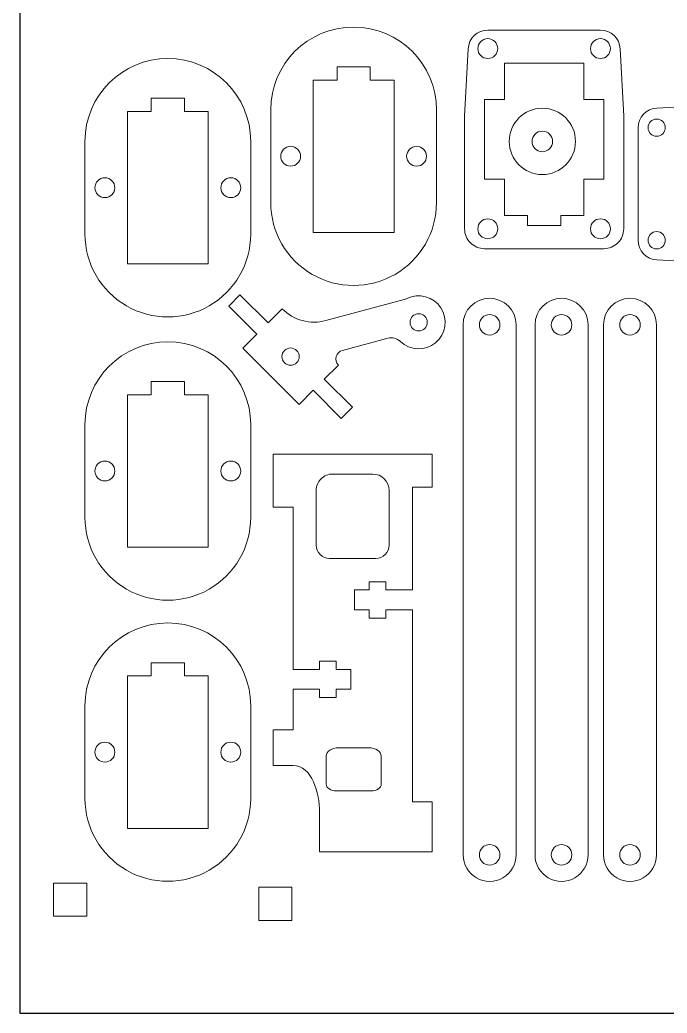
# Model space of a CAD drawing. Header units: centimetres. Extents: x -33.6 to 27.4, y -11.2 to 19.3.
# Drawn here: x -33.58 to -23.82, y -11.21 to 3.78 of the extents above; entities that cross this region are included whole.
import ezdxf

# ---------------------------------------------------------------- set-up
doc = ezdxf.new("R2010")
doc.units = ezdxf.units.CM
doc.header["$MEASUREMENT"] = 0
doc.layers.add('Default', color=7, linetype='Continuous')
doc.layers.add('Layer 1', color=7, linetype='Continuous')

msp = doc.modelspace()

# ---------------------------------------------------------------- linework, layer by layer
msp.add_lwpolyline([(-33.579, -11.212), (27.381, -11.212), (27.381, 19.268), (-33.579, 19.268)], close=True)
at = {"layer": 'Default', "color": 18, "lineweight": 0, "true_color": 0x000000}
for points, knots in [([(-27.295, 2.421), (-27.295, 3.111), (-27.855, 3.671), (-28.545, 3.671), (-28.545, 3.671), (-29.236, 3.671), (-29.795, 3.111), (-29.795, 2.421)], [0, 0, 0, 0, 0.333333, 0.333333, 0.333333, 0.333333, 1, 1, 1, 1]), ([(-26.521, 3.496), (-26.604, 3.496), (-26.671, 3.429), (-26.671, 3.346), (-26.671, 3.346), (-26.671, 3.263), (-26.604, 3.196), (-26.521, 3.196), (-26.521, 3.196), (-26.438, 3.196), (-26.371, 3.263), (-26.371, 3.346), (-26.371, 3.346), (-26.371, 3.429), (-26.438, 3.496), (-26.521, 3.496)], [0, 0, 0, 0, 0.2, 0.2, 0.2, 0.2, 0.4, 0.4, 0.4, 0.4, 0.6, 0.6, 0.6, 0.6, 1, 1, 1, 1]), ([(-24.821, 3.496), (-24.904, 3.496), (-24.971, 3.429), (-24.971, 3.346), (-24.971, 3.346), (-24.971, 3.263), (-24.904, 3.196), (-24.821, 3.196), (-24.821, 3.196), (-24.738, 3.196), (-24.671, 3.263), (-24.671, 3.346), (-24.671, 3.346), (-24.671, 3.429), (-24.738, 3.496), (-24.821, 3.496)], [0, 0, 0, 0, 0.2, 0.2, 0.2, 0.2, 0.4, 0.4, 0.4, 0.4, 0.6, 0.6, 0.6, 0.6, 1, 1, 1, 1]), ([(-30.097, 1.946), (-30.097, 2.636), (-30.657, 3.196), (-31.347, 3.196), (-31.347, 3.196), (-32.037, 3.196), (-32.597, 2.636), (-32.597, 1.946)], [0, 0, 0, 0, 0.333333, 0.333333, 0.333333, 0.333333, 1, 1, 1, 1]), ([(-24.104, 2.153), (-24.104, 2.081), (-24.046, 2.023), (-23.974, 2.023), (-23.974, 2.023), (-23.902, 2.023), (-23.844, 2.081), (-23.844, 2.153), (-23.844, 2.153), (-23.844, 2.224), (-23.902, 2.283), (-23.974, 2.283), (-23.974, 2.283), (-24.046, 2.283), (-24.104, 2.224), (-24.104, 2.153)], [0, 0, 0, 0, 0.2, 0.2, 0.2, 0.2, 0.4, 0.4, 0.4, 0.4, 0.6, 0.6, 0.6, 0.6, 1, 1, 1, 1]), ([(-29.495, 1.871), (-29.578, 1.871), (-29.645, 1.804), (-29.645, 1.721), (-29.645, 1.721), (-29.645, 1.638), (-29.578, 1.571), (-29.495, 1.571), (-29.495, 1.571), (-29.412, 1.571), (-29.345, 1.638), (-29.345, 1.721), (-29.345, 1.721), (-29.345, 1.804), (-29.412, 1.871), (-29.495, 1.871)], [0, 0, 0, 0, 0.2, 0.2, 0.2, 0.2, 0.4, 0.4, 0.4, 0.4, 0.6, 0.6, 0.6, 0.6, 1, 1, 1, 1]), ([(-27.595, 1.871), (-27.678, 1.871), (-27.745, 1.804), (-27.745, 1.721), (-27.745, 1.721), (-27.745, 1.638), (-27.678, 1.571), (-27.595, 1.571), (-27.595, 1.571), (-27.512, 1.571), (-27.445, 1.638), (-27.445, 1.721), (-27.445, 1.721), (-27.445, 1.804), (-27.512, 1.871), (-27.595, 1.871)], [0, 0, 0, 0, 0.2, 0.2, 0.2, 0.2, 0.4, 0.4, 0.4, 0.4, 0.6, 0.6, 0.6, 0.6, 1, 1, 1, 1]), ([(-32.297, 1.396), (-32.38, 1.396), (-32.447, 1.329), (-32.447, 1.246), (-32.447, 1.246), (-32.447, 1.163), (-32.38, 1.096), (-32.297, 1.096), (-32.297, 1.096), (-32.214, 1.096), (-32.147, 1.163), (-32.147, 1.246), (-32.147, 1.246), (-32.147, 1.329), (-32.214, 1.396), (-32.297, 1.396)], [0, 0, 0, 0, 0.2, 0.2, 0.2, 0.2, 0.4, 0.4, 0.4, 0.4, 0.6, 0.6, 0.6, 0.6, 1, 1, 1, 1]), ([(-30.397, 1.396), (-30.48, 1.396), (-30.547, 1.329), (-30.547, 1.246), (-30.547, 1.246), (-30.547, 1.163), (-30.48, 1.096), (-30.397, 1.096), (-30.397, 1.096), (-30.314, 1.096), (-30.247, 1.163), (-30.247, 1.246), (-30.247, 1.246), (-30.247, 1.329), (-30.314, 1.396), (-30.397, 1.396)], [0, 0, 0, 0, 0.2, 0.2, 0.2, 0.2, 0.4, 0.4, 0.4, 0.4, 0.6, 0.6, 0.6, 0.6, 1, 1, 1, 1]), ([(-29.795, 1.021), (-29.795, 0.574), (-29.557, 0.162), (-29.17, -0.062), (-29.17, -0.062), (-28.784, -0.285), (-28.307, -0.285), (-27.92, -0.062), (-27.92, -0.062), (-27.534, 0.162), (-27.295, 0.574), (-27.295, 1.021)], [0, 0, 0, 0, 0.25, 0.25, 0.25, 0.25, 0.5, 0.5, 0.5, 0.5, 1, 1, 1, 1]), ([(-26.521, 0.776), (-26.604, 0.776), (-26.671, 0.709), (-26.671, 0.626), (-26.671, 0.626), (-26.671, 0.543), (-26.604, 0.476), (-26.521, 0.476), (-26.521, 0.476), (-26.438, 0.476), (-26.371, 0.543), (-26.371, 0.626), (-26.371, 0.626), (-26.371, 0.709), (-26.438, 0.776), (-26.521, 0.776)], [0, 0, 0, 0, 0.2, 0.2, 0.2, 0.2, 0.4, 0.4, 0.4, 0.4, 0.6, 0.6, 0.6, 0.6, 1, 1, 1, 1]), ([(-24.821, 0.776), (-24.904, 0.776), (-24.971, 0.709), (-24.971, 0.626), (-24.971, 0.626), (-24.971, 0.543), (-24.904, 0.476), (-24.821, 0.476), (-24.821, 0.476), (-24.738, 0.476), (-24.671, 0.543), (-24.671, 0.626), (-24.671, 0.626), (-24.671, 0.709), (-24.738, 0.776), (-24.821, 0.776)], [0, 0, 0, 0, 0.2, 0.2, 0.2, 0.2, 0.4, 0.4, 0.4, 0.4, 0.6, 0.6, 0.6, 0.6, 1, 1, 1, 1]), ([(-26.871, 0.626), (-26.871, 0.547), (-26.839, 0.47), (-26.783, 0.414), (-26.783, 0.414), (-26.727, 0.358), (-26.65, 0.326), (-26.571, 0.326)], [0, 0, 0, 0, 0.333333, 0.333333, 0.333333, 0.333333, 1, 1, 1, 1]), ([(-24.771, 0.326), (-24.691, 0.326), (-24.615, 0.358), (-24.559, 0.414), (-24.559, 0.414), (-24.502, 0.47), (-24.471, 0.547), (-24.471, 0.626)], [0, 0, 0, 0, 0.333333, 0.333333, 0.333333, 0.333333, 1, 1, 1, 1]), ([(-32.597, 0.546), (-32.597, 0.099), (-32.359, -0.313), (-31.972, -0.537), (-31.972, -0.537), (-31.585, -0.76), (-31.109, -0.76), (-30.722, -0.537), (-30.722, -0.537), (-30.335, -0.313), (-30.097, 0.099), (-30.097, 0.546)], [0, 0, 0, 0, 0.25, 0.25, 0.25, 0.25, 0.5, 0.5, 0.5, 0.5, 1, 1, 1, 1]), ([(-24.104, 0.453), (-24.104, 0.381), (-24.046, 0.323), (-23.974, 0.323), (-23.974, 0.323), (-23.902, 0.323), (-23.844, 0.381), (-23.844, 0.453), (-23.844, 0.453), (-23.844, 0.524), (-23.902, 0.583), (-23.974, 0.583), (-23.974, 0.583), (-24.046, 0.583), (-24.104, 0.524), (-24.104, 0.453)], [0, 0, 0, 0, 0.2, 0.2, 0.2, 0.2, 0.4, 0.4, 0.4, 0.4, 0.6, 0.6, 0.6, 0.6, 1, 1, 1, 1]), ([(-30.097, -2.33), (-30.097, -1.64), (-30.657, -1.08), (-31.347, -1.08), (-31.347, -1.08), (-32.037, -1.08), (-32.597, -1.64), (-32.597, -2.33)], [0, 0, 0, 0, 0.333333, 0.333333, 0.333333, 0.333333, 1, 1, 1, 1]), ([(-32.297, -2.88), (-32.38, -2.88), (-32.447, -2.947), (-32.447, -3.03), (-32.447, -3.03), (-32.447, -3.113), (-32.38, -3.18), (-32.297, -3.18), (-32.297, -3.18), (-32.214, -3.18), (-32.147, -3.113), (-32.147, -3.03), (-32.147, -3.03), (-32.147, -2.947), (-32.214, -2.88), (-32.297, -2.88)], [0, 0, 0, 0, 0.2, 0.2, 0.2, 0.2, 0.4, 0.4, 0.4, 0.4, 0.6, 0.6, 0.6, 0.6, 1, 1, 1, 1]), ([(-30.397, -2.88), (-30.48, -2.88), (-30.547, -2.947), (-30.547, -3.03), (-30.547, -3.03), (-30.547, -3.113), (-30.48, -3.18), (-30.397, -3.18), (-30.397, -3.18), (-30.314, -3.18), (-30.247, -3.113), (-30.247, -3.03), (-30.247, -3.03), (-30.247, -2.947), (-30.314, -2.88), (-30.397, -2.88)], [0, 0, 0, 0, 0.2, 0.2, 0.2, 0.2, 0.4, 0.4, 0.4, 0.4, 0.6, 0.6, 0.6, 0.6, 1, 1, 1, 1]), ([(-32.597, -3.73), (-32.597, -4.176), (-32.359, -4.589), (-31.972, -4.812), (-31.972, -4.812), (-31.585, -5.036), (-31.109, -5.036), (-30.722, -4.812), (-30.722, -4.812), (-30.335, -4.589), (-30.097, -4.176), (-30.097, -3.73)], [0, 0, 0, 0, 0.25, 0.25, 0.25, 0.25, 0.5, 0.5, 0.5, 0.5, 1, 1, 1, 1]), ([(-30.097, -6.573), (-30.097, -5.882), (-30.657, -5.323), (-31.347, -5.323), (-31.347, -5.323), (-32.037, -5.323), (-32.597, -5.882), (-32.597, -6.573)], [0, 0, 0, 0, 0.333333, 0.333333, 0.333333, 0.333333, 1, 1, 1, 1]), ([(-32.297, -7.123), (-32.38, -7.123), (-32.447, -7.19), (-32.447, -7.273), (-32.447, -7.273), (-32.447, -7.356), (-32.38, -7.423), (-32.297, -7.423), (-32.297, -7.423), (-32.214, -7.423), (-32.147, -7.356), (-32.147, -7.273), (-32.147, -7.273), (-32.147, -7.19), (-32.214, -7.123), (-32.297, -7.123)], [0, 0, 0, 0, 0.2, 0.2, 0.2, 0.2, 0.4, 0.4, 0.4, 0.4, 0.6, 0.6, 0.6, 0.6, 1, 1, 1, 1]), ([(-30.397, -7.123), (-30.48, -7.123), (-30.547, -7.19), (-30.547, -7.273), (-30.547, -7.273), (-30.547, -7.356), (-30.48, -7.423), (-30.397, -7.423), (-30.397, -7.423), (-30.314, -7.423), (-30.247, -7.356), (-30.247, -7.273), (-30.247, -7.273), (-30.247, -7.19), (-30.314, -7.123), (-30.397, -7.123)], [0, 0, 0, 0, 0.2, 0.2, 0.2, 0.2, 0.4, 0.4, 0.4, 0.4, 0.6, 0.6, 0.6, 0.6, 1, 1, 1, 1]), ([(-28.769, -7.207), (-28.819, -7.207), (-28.867, -7.22), (-28.903, -7.244), (-28.903, -7.244), (-28.938, -7.268), (-28.958, -7.301), (-28.958, -7.335)], [0, 0, 0, 0, 0.333333, 0.333333, 0.333333, 0.333333, 1, 1, 1, 1]), ([(-28.958, -7.757), (-28.958, -7.784), (-28.942, -7.81), (-28.914, -7.829), (-28.914, -7.829), (-28.885, -7.848), (-28.847, -7.859), (-28.807, -7.859)], [0, 0, 0, 0, 0.333333, 0.333333, 0.333333, 0.333333, 1, 1, 1, 1]), ([(-28.279, -7.859), (-28.239, -7.859), (-28.2, -7.848), (-28.172, -7.829), (-28.172, -7.829), (-28.144, -7.81), (-28.128, -7.784), (-28.128, -7.757)], [0, 0, 0, 0, 0.333333, 0.333333, 0.333333, 0.333333, 1, 1, 1, 1]), ([(-32.597, -7.973), (-32.597, -8.419), (-32.359, -8.832), (-31.972, -9.055), (-31.972, -9.055), (-31.585, -9.278), (-31.109, -9.278), (-30.722, -9.055), (-30.722, -9.055), (-30.335, -8.832), (-30.097, -8.419), (-30.097, -7.973)], [0, 0, 0, 0, 0.25, 0.25, 0.25, 0.25, 0.5, 0.5, 0.5, 0.5, 1, 1, 1, 1])]:
    msp.add_open_spline(points, degree=3, knots=knots, dxfattribs=at)
for points in [[(-26.518, 3.626), (-26.678, 3.626), (-26.809, 3.501), (-26.818, 3.342)], [(-24.824, 3.626), (-24.824, 3.626), (-26.518, 3.626), (-26.518, 3.626)], [(-24.524, 3.342), (-24.532, 3.501), (-24.664, 3.626), (-24.824, 3.626)], [(-26.871, 2.326), (-26.871, 2.326), (-26.818, 3.342), (-26.818, 3.342)], [(-24.471, 2.326), (-24.471, 2.326), (-24.524, 3.342), (-24.524, 3.342)], [(-28.795, 3.071), (-28.795, 3.071), (-28.295, 3.071), (-28.295, 3.071)], [(-28.795, 2.871), (-28.795, 2.871), (-28.795, 3.071), (-28.795, 3.071)], [(-28.295, 3.071), (-28.295, 3.071), (-28.295, 2.871), (-28.295, 2.871)], [(-26.271, 3.126), (-26.271, 3.126), (-25.071, 3.126), (-25.071, 3.126)], [(-26.271, 2.576), (-26.271, 2.576), (-26.271, 3.126), (-26.271, 3.126)], [(-25.071, 3.126), (-25.071, 3.126), (-25.071, 2.576), (-25.071, 2.576)], [(-29.155, 2.871), (-29.155, 2.871), (-28.795, 2.871), (-28.795, 2.871)], [(-29.155, 0.571), (-29.155, 0.571), (-29.155, 2.871), (-29.155, 2.871)], [(-28.295, 2.871), (-28.295, 2.871), (-27.935, 2.871), (-27.935, 2.871)], [(-27.935, 2.871), (-27.935, 2.871), (-27.935, 0.571), (-27.935, 0.571)], [(-31.597, 2.596), (-31.597, 2.596), (-31.097, 2.596), (-31.097, 2.596)], [(-31.597, 2.396), (-31.597, 2.396), (-31.597, 2.596), (-31.597, 2.596)], [(-31.097, 2.596), (-31.097, 2.596), (-31.097, 2.396), (-31.097, 2.396)], [(-26.571, 2.576), (-26.571, 2.576), (-26.571, 1.376), (-26.571, 1.376)], [(-26.271, 2.576), (-26.271, 2.576), (-26.571, 2.576), (-26.571, 2.576)], [(-25.071, 2.576), (-25.071, 2.576), (-24.771, 2.576), (-24.771, 2.576)], [(-24.771, 2.576), (-24.771, 2.576), (-24.771, 1.376), (-24.771, 1.376)], [(-29.795, 2.421), (-29.795, 2.421), (-29.795, 1.021), (-29.795, 1.021)], [(-27.295, 1.021), (-27.295, 1.021), (-27.295, 2.421), (-27.295, 2.421)], [(-23.97, 2.449), (-24.129, 2.441), (-24.254, 2.309), (-24.254, 2.15)], [(-22.954, 2.503), (-22.954, 2.503), (-23.97, 2.449), (-23.97, 2.449)], [(-31.957, 2.396), (-31.957, 2.396), (-31.597, 2.396), (-31.597, 2.396)], [(-31.957, 0.096), (-31.957, 0.096), (-31.957, 2.396), (-31.957, 2.396)], [(-31.097, 2.396), (-31.097, 2.396), (-30.737, 2.396), (-30.737, 2.396)], [(-30.737, 2.396), (-30.737, 2.396), (-30.737, 0.096), (-30.737, 0.096)], [(-26.871, 2.326), (-26.871, 2.326), (-26.871, 0.626), (-26.871, 0.626)], [(-24.471, 0.626), (-24.471, 0.626), (-24.471, 2.326), (-24.471, 2.326)], [(-24.254, 2.15), (-24.254, 2.15), (-24.254, 0.456), (-24.254, 0.456)], [(-32.597, 1.946), (-32.597, 1.946), (-32.597, 0.546), (-32.597, 0.546)], [(-30.097, 0.546), (-30.097, 0.546), (-30.097, 1.946), (-30.097, 1.946)], [(-26.571, 1.376), (-26.571, 1.376), (-26.271, 1.376), (-26.271, 1.376)], [(-26.271, 0.826), (-26.271, 0.826), (-26.271, 1.376), (-26.271, 1.376)], [(-25.071, 1.376), (-25.071, 1.376), (-25.071, 0.826), (-25.071, 0.826)], [(-24.771, 1.376), (-24.771, 1.376), (-25.071, 1.376), (-25.071, 1.376)], [(-25.921, 0.826), (-25.921, 0.826), (-26.271, 0.826), (-26.271, 0.826)], [(-25.921, 0.676), (-25.921, 0.676), (-25.921, 0.826), (-25.921, 0.826)], [(-25.071, 0.826), (-25.071, 0.826), (-25.421, 0.826), (-25.421, 0.826)], [(-25.421, 0.826), (-25.421, 0.826), (-25.421, 0.676), (-25.421, 0.676)], [(-25.421, 0.676), (-25.421, 0.676), (-25.921, 0.676), (-25.921, 0.676)], [(-27.935, 0.571), (-27.935, 0.571), (-29.155, 0.571), (-29.155, 0.571)], [(-24.254, 0.456), (-24.254, 0.296), (-24.129, 0.164), (-23.97, 0.156)], [(-26.571, 0.326), (-26.571, 0.326), (-24.771, 0.326), (-24.771, 0.326)], [(-22.954, 0.103), (-22.954, 0.103), (-23.97, 0.156), (-23.97, 0.156)], [(-30.737, 0.096), (-30.737, 0.096), (-31.957, 0.096), (-31.957, 0.096)], [(-31.597, -1.68), (-31.597, -1.68), (-31.097, -1.68), (-31.097, -1.68)], [(-31.597, -1.88), (-31.597, -1.88), (-31.597, -1.68), (-31.597, -1.68)], [(-31.097, -1.68), (-31.097, -1.68), (-31.097, -1.88), (-31.097, -1.88)], [(-31.957, -1.88), (-31.957, -1.88), (-31.597, -1.88), (-31.597, -1.88)], [(-31.957, -4.18), (-31.957, -4.18), (-31.957, -1.88), (-31.957, -1.88)], [(-31.097, -1.88), (-31.097, -1.88), (-30.737, -1.88), (-30.737, -1.88)], [(-30.737, -1.88), (-30.737, -1.88), (-30.737, -4.18), (-30.737, -4.18)], [(-32.597, -2.33), (-32.597, -2.33), (-32.597, -3.73), (-32.597, -3.73)], [(-30.097, -3.73), (-30.097, -3.73), (-30.097, -2.33), (-30.097, -2.33)], [(-30.737, -4.18), (-30.737, -4.18), (-31.957, -4.18), (-31.957, -4.18)], [(-28.309, -4.825), (-28.309, -4.825), (-28.309, -4.7), (-28.309, -4.7)], [(-28.309, -4.7), (-28.309, -4.7), (-28.059, -4.7), (-28.059, -4.7)], [(-28.059, -4.7), (-28.059, -4.7), (-28.059, -4.825), (-28.059, -4.825)], [(-28.529, -4.825), (-28.529, -4.825), (-28.309, -4.825), (-28.309, -4.825)], [(-28.529, -5.125), (-28.529, -5.125), (-28.529, -4.825), (-28.529, -4.825)], [(-28.059, -4.825), (-28.059, -4.825), (-27.659, -4.825), (-27.659, -4.825)], [(-28.309, -5.125), (-28.309, -5.125), (-28.529, -5.125), (-28.529, -5.125)], [(-28.309, -5.25), (-28.309, -5.25), (-28.309, -5.125), (-28.309, -5.125)], [(-28.059, -5.125), (-28.059, -5.125), (-28.059, -5.25), (-28.059, -5.25)], [(-27.659, -5.125), (-27.659, -5.125), (-28.059, -5.125), (-28.059, -5.125)], [(-28.059, -5.25), (-28.059, -5.25), (-28.309, -5.25), (-28.309, -5.25)], [(-31.597, -5.923), (-31.597, -5.923), (-31.097, -5.923), (-31.097, -5.923)], [(-31.597, -6.123), (-31.597, -6.123), (-31.597, -5.923), (-31.597, -5.923)], [(-31.097, -5.923), (-31.097, -5.923), (-31.097, -6.123), (-31.097, -6.123)], [(-28.809, -5.899), (-28.809, -5.899), (-29.059, -5.899), (-29.059, -5.899)], [(-29.059, -5.899), (-29.059, -5.899), (-29.059, -6.024), (-29.059, -6.024)], [(-28.809, -6.024), (-28.809, -6.024), (-28.809, -5.899), (-28.809, -5.899)], [(-31.957, -6.123), (-31.957, -6.123), (-31.597, -6.123), (-31.597, -6.123)], [(-31.957, -8.423), (-31.957, -8.423), (-31.957, -6.123), (-31.957, -6.123)], [(-31.097, -6.123), (-31.097, -6.123), (-30.737, -6.123), (-30.737, -6.123)], [(-30.737, -6.123), (-30.737, -6.123), (-30.737, -8.423), (-30.737, -8.423)], [(-29.059, -6.024), (-29.059, -6.024), (-29.459, -6.024), (-29.459, -6.024)], [(-28.589, -6.024), (-28.589, -6.024), (-28.809, -6.024), (-28.809, -6.024)], [(-28.589, -6.324), (-28.589, -6.324), (-28.589, -6.024), (-28.589, -6.024)], [(-29.459, -6.324), (-29.459, -6.324), (-29.059, -6.324), (-29.059, -6.324)], [(-29.059, -6.324), (-29.059, -6.324), (-29.059, -6.449), (-29.059, -6.449)], [(-28.809, -6.324), (-28.809, -6.324), (-28.589, -6.324), (-28.589, -6.324)], [(-28.809, -6.449), (-28.809, -6.449), (-28.809, -6.324), (-28.809, -6.324)], [(-32.597, -6.573), (-32.597, -6.573), (-32.597, -7.973), (-32.597, -7.973)], [(-30.097, -7.973), (-30.097, -7.973), (-30.097, -6.573), (-30.097, -6.573)], [(-29.059, -6.449), (-29.059, -6.449), (-28.809, -6.449), (-28.809, -6.449)], [(-28.958, -7.335), (-28.958, -7.335), (-28.958, -7.757), (-28.958, -7.757)], [(-28.317, -7.207), (-28.317, -7.207), (-28.769, -7.207), (-28.769, -7.207)], [(-28.128, -7.335), (-28.128, -7.264), (-28.212, -7.207), (-28.317, -7.207)], [(-28.128, -7.757), (-28.128, -7.757), (-28.128, -7.335), (-28.128, -7.335)], [(-28.807, -7.859), (-28.807, -7.859), (-28.279, -7.859), (-28.279, -7.859)], [(-30.737, -8.423), (-30.737, -8.423), (-31.957, -8.423), (-31.957, -8.423)]]:
    msp.add_open_spline(points, degree=3, dxfattribs=at)
at = {"layer": 'Layer 1', "color": 18, "lineweight": 0, "true_color": 0x000000}
for points, knots in [([(-26.198, 1.945), (-26.198, 1.669), (-25.975, 1.445), (-25.698, 1.445), (-25.698, 1.445), (-25.422, 1.445), (-25.198, 1.669), (-25.198, 1.945), (-25.198, 1.945), (-25.198, 2.221), (-25.422, 2.445), (-25.698, 2.445), (-25.698, 2.445), (-25.975, 2.445), (-26.198, 2.221), (-26.198, 1.945)], [0, 0, 0, 0, 0.2, 0.2, 0.2, 0.2, 0.4, 0.4, 0.4, 0.4, 0.6, 0.6, 0.6, 0.6, 1, 1, 1, 1]), ([(-25.854, 1.945), (-25.854, 1.859), (-25.784, 1.79), (-25.698, 1.79), (-25.698, 1.79), (-25.613, 1.79), (-25.544, 1.859), (-25.544, 1.945), (-25.544, 1.945), (-25.544, 2.03), (-25.613, 2.1), (-25.698, 2.1), (-25.698, 2.1), (-25.784, 2.1), (-25.854, 2.03), (-25.854, 1.945)], [0, 0, 0, 0, 0.2, 0.2, 0.2, 0.2, 0.4, 0.4, 0.4, 0.4, 0.6, 0.6, 0.6, 0.6, 1, 1, 1, 1]), ([(-27.84, -1.075), (-27.693, -1.215), (-27.464, -1.223), (-27.308, -1.093), (-27.308, -1.093), (-27.152, -0.963), (-27.118, -0.737), (-27.229, -0.567), (-27.229, -0.567), (-27.34, -0.397), (-27.561, -0.337), (-27.743, -0.428)], [0, 0, 0, 0, 0.25, 0.25, 0.25, 0.25, 0.5, 0.5, 0.5, 0.5, 1, 1, 1, 1]), ([(-26.093, -0.823), (-26.093, -0.602), (-26.272, -0.423), (-26.493, -0.423), (-26.493, -0.423), (-26.714, -0.423), (-26.893, -0.602), (-26.893, -0.823)], [0, 0, 0, 0, 0.333333, 0.333333, 0.333333, 0.333333, 1, 1, 1, 1]), ([(-25.008, -0.823), (-25.008, -0.602), (-25.187, -0.423), (-25.408, -0.423), (-25.408, -0.423), (-25.629, -0.423), (-25.808, -0.602), (-25.808, -0.823)], [0, 0, 0, 0, 0.333333, 0.333333, 0.333333, 0.333333, 1, 1, 1, 1]), ([(-23.976, -0.823), (-23.976, -0.602), (-24.155, -0.423), (-24.376, -0.423), (-24.376, -0.423), (-24.597, -0.423), (-24.776, -0.602), (-24.776, -0.823)], [0, 0, 0, 0, 0.333333, 0.333333, 0.333333, 0.333333, 1, 1, 1, 1]), ([(-27.564, -0.656), (-27.636, -0.656), (-27.694, -0.714), (-27.694, -0.786), (-27.694, -0.786), (-27.694, -0.857), (-27.636, -0.916), (-27.564, -0.916), (-27.564, -0.916), (-27.492, -0.916), (-27.434, -0.857), (-27.434, -0.786), (-27.434, -0.786), (-27.434, -0.714), (-27.492, -0.656), (-27.564, -0.656)], [0, 0, 0, 0, 0.2, 0.2, 0.2, 0.2, 0.4, 0.4, 0.4, 0.4, 0.6, 0.6, 0.6, 0.6, 1, 1, 1, 1]), ([(-26.493, -0.668), (-26.579, -0.668), (-26.648, -0.737), (-26.648, -0.823), (-26.648, -0.823), (-26.648, -0.908), (-26.579, -0.978), (-26.493, -0.978), (-26.493, -0.978), (-26.407, -0.978), (-26.338, -0.908), (-26.338, -0.823), (-26.338, -0.823), (-26.338, -0.737), (-26.407, -0.668), (-26.493, -0.668)], [0, 0, 0, 0, 0.2, 0.2, 0.2, 0.2, 0.4, 0.4, 0.4, 0.4, 0.6, 0.6, 0.6, 0.6, 1, 1, 1, 1]), ([(-25.408, -0.668), (-25.494, -0.668), (-25.563, -0.737), (-25.563, -0.823), (-25.563, -0.823), (-25.563, -0.908), (-25.494, -0.978), (-25.408, -0.978), (-25.408, -0.978), (-25.323, -0.978), (-25.253, -0.908), (-25.253, -0.823), (-25.253, -0.823), (-25.253, -0.737), (-25.323, -0.668), (-25.408, -0.668)], [0, 0, 0, 0, 0.2, 0.2, 0.2, 0.2, 0.4, 0.4, 0.4, 0.4, 0.6, 0.6, 0.6, 0.6, 1, 1, 1, 1]), ([(-24.376, -0.668), (-24.462, -0.668), (-24.531, -0.737), (-24.531, -0.823), (-24.531, -0.823), (-24.531, -0.908), (-24.462, -0.978), (-24.376, -0.978), (-24.376, -0.978), (-24.291, -0.978), (-24.221, -0.908), (-24.221, -0.823), (-24.221, -0.823), (-24.221, -0.737), (-24.291, -0.668), (-24.376, -0.668)], [0, 0, 0, 0, 0.2, 0.2, 0.2, 0.2, 0.4, 0.4, 0.4, 0.4, 0.6, 0.6, 0.6, 0.6, 1, 1, 1, 1]), ([(-29.496, -1.173), (-29.567, -1.173), (-29.626, -1.232), (-29.626, -1.303), (-29.626, -1.303), (-29.626, -1.375), (-29.567, -1.433), (-29.496, -1.433), (-29.496, -1.433), (-29.424, -1.433), (-29.366, -1.375), (-29.366, -1.303), (-29.366, -1.303), (-29.366, -1.232), (-29.424, -1.173), (-29.496, -1.173)], [0, 0, 0, 0, 0.2, 0.2, 0.2, 0.2, 0.4, 0.4, 0.4, 0.4, 0.6, 0.6, 0.6, 0.6, 1, 1, 1, 1]), ([(-28.715, -1.21), (-28.761, -1.222), (-28.796, -1.258), (-28.808, -1.303), (-28.808, -1.303), (-28.821, -1.349), (-28.808, -1.397), (-28.774, -1.431)], [0, 0, 0, 0, 0.333333, 0.333333, 0.333333, 0.333333, 1, 1, 1, 1]), ([(-28.859, -3.075), (-28.925, -3.075), (-28.989, -3.101), (-29.036, -3.148), (-29.036, -3.148), (-29.083, -3.195), (-29.109, -3.258), (-29.109, -3.325)], [0, 0, 0, 0, 0.333333, 0.333333, 0.333333, 0.333333, 1, 1, 1, 1]), ([(-29.109, -4.15), (-29.109, -4.203), (-29.088, -4.253), (-29.051, -4.291), (-29.051, -4.291), (-29.013, -4.328), (-28.962, -4.35), (-28.909, -4.35)], [0, 0, 0, 0, 0.333333, 0.333333, 0.333333, 0.333333, 1, 1, 1, 1]), ([(-28.209, -4.35), (-28.156, -4.35), (-28.105, -4.328), (-28.068, -4.291), (-28.068, -4.291), (-28.03, -4.253), (-28.009, -4.203), (-28.009, -4.15)], [0, 0, 0, 0, 0.333333, 0.333333, 0.333333, 0.333333, 1, 1, 1, 1]), ([(-29.059, -8.175), (-29.059, -7.896), (-29.17, -7.475), (-29.457, -7.475), (-29.457, -7.475), (-29.546, -7.475), (-29.651, -7.475), (-29.759, -7.475)], [0, 0, 0, 0, 0.333333, 0.333333, 0.333333, 0.333333, 1, 1, 1, 1]), ([(-26.493, -8.668), (-26.579, -8.668), (-26.648, -8.737), (-26.648, -8.823), (-26.648, -8.823), (-26.648, -8.908), (-26.579, -8.978), (-26.493, -8.978), (-26.493, -8.978), (-26.407, -8.978), (-26.338, -8.908), (-26.338, -8.823), (-26.338, -8.823), (-26.338, -8.737), (-26.407, -8.668), (-26.493, -8.668)], [0, 0, 0, 0, 0.2, 0.2, 0.2, 0.2, 0.4, 0.4, 0.4, 0.4, 0.6, 0.6, 0.6, 0.6, 1, 1, 1, 1]), ([(-25.408, -8.668), (-25.494, -8.668), (-25.563, -8.737), (-25.563, -8.823), (-25.563, -8.823), (-25.563, -8.908), (-25.494, -8.978), (-25.408, -8.978), (-25.408, -8.978), (-25.323, -8.978), (-25.253, -8.908), (-25.253, -8.823), (-25.253, -8.823), (-25.253, -8.737), (-25.323, -8.668), (-25.408, -8.668)], [0, 0, 0, 0, 0.2, 0.2, 0.2, 0.2, 0.4, 0.4, 0.4, 0.4, 0.6, 0.6, 0.6, 0.6, 1, 1, 1, 1]), ([(-24.376, -8.668), (-24.462, -8.668), (-24.531, -8.737), (-24.531, -8.823), (-24.531, -8.823), (-24.531, -8.908), (-24.462, -8.978), (-24.376, -8.978), (-24.376, -8.978), (-24.291, -8.978), (-24.221, -8.908), (-24.221, -8.823), (-24.221, -8.823), (-24.221, -8.737), (-24.291, -8.668), (-24.376, -8.668)], [0, 0, 0, 0, 0.2, 0.2, 0.2, 0.2, 0.4, 0.4, 0.4, 0.4, 0.6, 0.6, 0.6, 0.6, 1, 1, 1, 1]), ([(-26.893, -8.823), (-26.893, -8.966), (-26.817, -9.098), (-26.693, -9.169), (-26.693, -9.169), (-26.569, -9.241), (-26.417, -9.241), (-26.293, -9.169), (-26.293, -9.169), (-26.169, -9.098), (-26.093, -8.966), (-26.093, -8.823)], [0, 0, 0, 0, 0.25, 0.25, 0.25, 0.25, 0.5, 0.5, 0.5, 0.5, 1, 1, 1, 1]), ([(-25.808, -8.823), (-25.808, -8.966), (-25.732, -9.098), (-25.608, -9.169), (-25.608, -9.169), (-25.485, -9.241), (-25.332, -9.241), (-25.208, -9.169), (-25.208, -9.169), (-25.084, -9.098), (-25.008, -8.966), (-25.008, -8.823)], [0, 0, 0, 0, 0.25, 0.25, 0.25, 0.25, 0.5, 0.5, 0.5, 0.5, 1, 1, 1, 1]), ([(-24.776, -8.823), (-24.776, -8.966), (-24.7, -9.098), (-24.576, -9.169), (-24.576, -9.169), (-24.453, -9.241), (-24.3, -9.241), (-24.176, -9.169), (-24.176, -9.169), (-24.053, -9.098), (-23.976, -8.966), (-23.976, -8.823)], [0, 0, 0, 0, 0.25, 0.25, 0.25, 0.25, 0.5, 0.5, 0.5, 0.5, 1, 1, 1, 1]), ([(-32.57, -9.749), (-32.57, -9.749), (-32.57, -9.249), (-32.57, -9.249), (-32.57, -9.249), (-32.57, -9.249), (-33.07, -9.249), (-33.07, -9.249), (-33.07, -9.249), (-33.07, -9.249), (-33.07, -9.749), (-33.07, -9.749), (-33.07, -9.749), (-33.07, -9.749), (-32.57, -9.749), (-32.57, -9.749), (-32.57, -9.749), (-32.57, -9.749), (-32.57, -9.749), (-32.57, -9.749)], [0, 0, 0, 0, 0.166667, 0.166667, 0.166667, 0.166667, 0.333333, 0.333333, 0.333333, 0.333333, 0.5, 0.5, 0.5, 0.5, 0.666667, 0.666667, 0.666667, 0.666667, 1, 1, 1, 1]), ([(-29.477, -9.812), (-29.477, -9.812), (-29.477, -9.312), (-29.477, -9.312), (-29.477, -9.312), (-29.477, -9.312), (-29.977, -9.312), (-29.977, -9.312), (-29.977, -9.312), (-29.977, -9.312), (-29.977, -9.812), (-29.977, -9.812), (-29.977, -9.812), (-29.977, -9.812), (-29.477, -9.812), (-29.477, -9.812), (-29.477, -9.812), (-29.477, -9.812), (-29.477, -9.812), (-29.477, -9.812)], [0, 0, 0, 0, 0.166667, 0.166667, 0.166667, 0.166667, 0.333333, 0.333333, 0.333333, 0.333333, 0.5, 0.5, 0.5, 0.5, 0.666667, 0.666667, 0.666667, 0.666667, 1, 1, 1, 1])]:
    msp.add_open_spline(points, degree=3, knots=knots, dxfattribs=at)
for points in [[(-30.259, -0.37), (-30.259, -0.37), (-30.429, -0.54), (-30.429, -0.54)], [(-30.259, -0.37), (-30.259, -0.37), (-29.835, -0.794), (-29.835, -0.794)], [(-28.963, -0.759), (-28.963, -0.759), (-27.78, -0.442), (-27.78, -0.442)], [(-27.78, -0.442), (-27.767, -0.439), (-27.755, -0.434), (-27.743, -0.428)], [(-30.429, -0.54), (-30.429, -0.54), (-30.005, -0.964), (-30.005, -0.964)], [(-29.835, -0.794), (-29.835, -0.794), (-29.623, -0.582), (-29.623, -0.582)], [(-29.623, -0.582), (-29.45, -0.755), (-29.199, -0.822), (-28.963, -0.759)], [(-26.893, -8.823), (-26.893, -8.823), (-26.893, -0.823), (-26.893, -0.823)], [(-26.093, -0.823), (-26.093, -0.823), (-26.093, -8.823), (-26.093, -8.823)], [(-25.808, -8.823), (-25.808, -8.823), (-25.808, -0.823), (-25.808, -0.823)], [(-25.008, -0.823), (-25.008, -0.823), (-25.008, -8.823), (-25.008, -8.823)], [(-24.776, -8.823), (-24.776, -8.823), (-24.776, -0.823), (-24.776, -0.823)], [(-23.976, -0.823), (-23.976, -0.823), (-23.976, -8.823), (-23.976, -8.823)], [(-30.005, -0.964), (-30.005, -0.964), (-30.217, -1.176), (-30.217, -1.176)], [(-28.03, -1.027), (-28.03, -1.027), (-28.715, -1.21), (-28.715, -1.21)], [(-27.84, -1.075), (-27.89, -1.027), (-27.962, -1.009), (-28.03, -1.027)], [(-30.217, -1.176), (-30.217, -1.176), (-29.368, -2.025), (-29.368, -2.025)], [(-28.987, -1.643), (-28.987, -1.643), (-28.774, -1.431), (-28.774, -1.431)], [(-28.562, -2.067), (-28.562, -2.067), (-28.987, -1.643), (-28.987, -1.643)], [(-29.156, -1.812), (-29.156, -1.812), (-29.368, -2.025), (-29.368, -2.025)], [(-28.732, -2.237), (-28.732, -2.237), (-29.156, -1.812), (-29.156, -1.812)], [(-28.732, -2.237), (-28.732, -2.237), (-28.562, -2.067), (-28.562, -2.067)], [(-29.759, -2.775), (-29.759, -2.775), (-27.359, -2.775), (-27.359, -2.775)], [(-29.759, -3.575), (-29.759, -3.575), (-29.759, -2.775), (-29.759, -2.775)], [(-27.359, -2.775), (-27.359, -2.775), (-27.359, -3.275), (-27.359, -3.275)], [(-28.259, -3.075), (-28.259, -3.075), (-28.859, -3.075), (-28.859, -3.075)], [(-28.009, -3.325), (-28.009, -3.186), (-28.121, -3.075), (-28.259, -3.075)], [(-27.359, -3.275), (-27.359, -3.275), (-27.659, -3.275), (-27.659, -3.275)], [(-27.659, -3.275), (-27.659, -3.275), (-27.659, -4.825), (-27.659, -4.825)], [(-29.109, -3.325), (-29.109, -3.325), (-29.109, -4.15), (-29.109, -4.15)], [(-28.009, -4.15), (-28.009, -4.15), (-28.009, -3.325), (-28.009, -3.325)], [(-29.759, -3.575), (-29.759, -3.575), (-29.459, -3.575), (-29.459, -3.575)], [(-29.459, -3.575), (-29.459, -3.575), (-29.459, -6.024), (-29.459, -6.024)], [(-28.909, -4.35), (-28.909, -4.35), (-28.209, -4.35), (-28.209, -4.35)], [(-27.659, -5.125), (-27.659, -5.125), (-27.659, -8.025), (-27.659, -8.025)], [(-29.459, -6.324), (-29.459, -6.324), (-29.459, -6.937), (-29.459, -6.937)], [(-29.759, -7.475), (-29.759, -7.475), (-29.759, -6.937), (-29.759, -6.937)], [(-29.755, -6.937), (-29.755, -6.937), (-29.455, -6.937), (-29.455, -6.937)], [(-27.659, -8.025), (-27.659, -8.025), (-27.359, -8.025), (-27.359, -8.025)], [(-27.359, -8.025), (-27.359, -8.025), (-27.359, -8.775), (-27.359, -8.775)], [(-29.059, -8.175), (-29.059, -8.175), (-29.059, -8.775), (-29.059, -8.775)], [(-27.359, -8.775), (-27.359, -8.775), (-29.059, -8.775), (-29.059, -8.775)]]:
    msp.add_open_spline(points, degree=3, dxfattribs=at)

doc.saveas('drawing.dxf')
